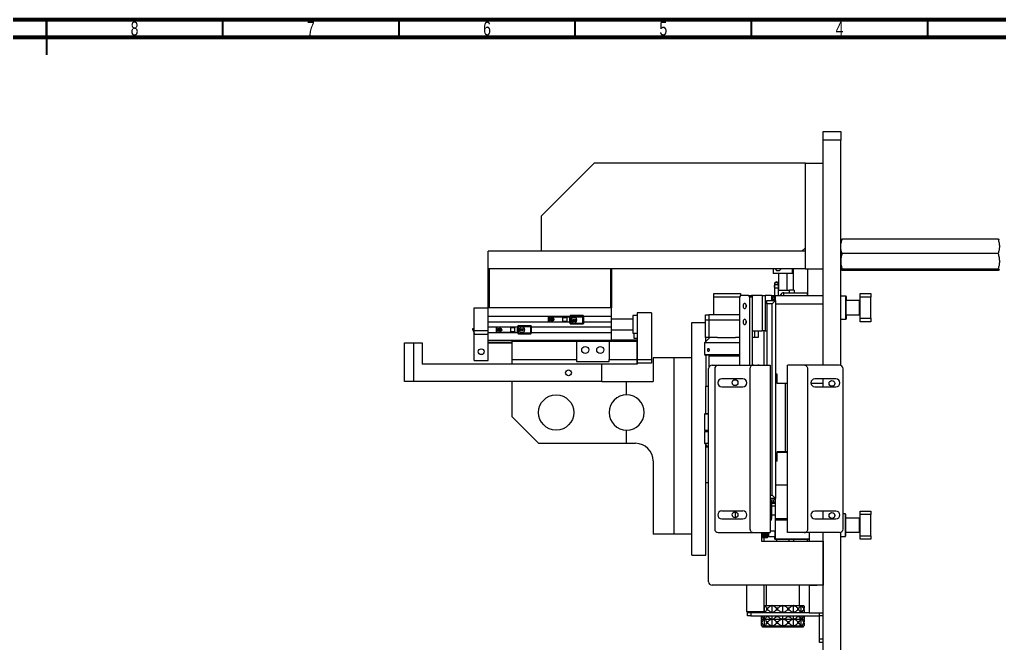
# Model space of a CAD drawing. Header units: millimetres. Extents: x 15 to 836, y 5 to 589.
# Drawn here: x 417.8 to 695.8, y 411.9 to 589 of the extents above; entities that cross this region are included whole.
import ezdxf

# ---------------------------------------------------------------- set-up
doc = ezdxf.new("R2010")
doc.units = ezdxf.units.MM
doc.styles.add('SLDTEXTSTYLE0', font='TXT', dxfattribs={"width": 0.75})

msp = doc.modelspace()

# ---------------------------------------------------------------- linework, layer by layer
at = {"color": 7, "linetype": 'Continuous', "lineweight": 70}
for p, q in [((15, 589), (836, 589)), ((20, 584), (831, 584))]:
    msp.add_line(p, q, dxfattribs=at)
at = {"color": 7, "linetype": 'Continuous', "lineweight": 35}
for p, q in [((425.5, 589), (425.5, 579)), ((425.5, 584), (425.5, 589)), ((475.5, 584), (475.5, 589)), ((525.5, 584), (525.5, 589)), ((575.5, 584), (575.5, 589)), ((625.5, 584), (625.5, 589)), ((675.5, 584), (675.5, 589))]:
    msp.add_line(p, q, dxfattribs=at)
at = {"color": 7, "linetype": 'Continuous', "lineweight": 25}
for p, q in [((645.81, 557.23), (650.81, 557.23)), ((645.81, 554.73), (645.81, 557.23)), ((650.81, 557.23), (650.81, 554.73)), ((650.81, 554.73), (645.81, 554.73)), ((645.81, 490.89), (645.81, 554.73)), ((650.81, 490.82), (650.81, 554.73)), ((580.81, 548.23), (565.81, 533.23)), ((640.81, 548.23), (580.81, 548.23)), ((640.81, 518.23), (640.81, 548.23)), ((640.81, 548.23), (645.81, 548.23)), ((565.81, 533.23), (565.81, 523.23)), ((695.43, 526.64), (651.19, 526.64)), ((550.81, 518.23), (550.81, 523.23)), ((640.81, 523.23), (550.81, 523.23)), ((639.81, 523.23), (640.81, 524.23)), ((640.81, 518.23), (640.81, 523.23)), ((695.43, 522.57), (651.19, 522.57)), ((550.81, 507.23), (550.81, 518.23)), ((640.81, 518.23), (550.81, 518.23)), ((551.06, 518.23), (551.06, 507.23)), ((585.56, 518.23), (551.06, 518.23)), ((585.56, 507.23), (585.56, 518.23)), ((585.81, 518.23), (585.81, 507.23)), ((631.62, 518.23), (631.62, 517.05)), ((631.62, 517.05), (631.72, 516.95)), ((631.62, 517.05), (637.12, 517.05)), ((637.02, 516.95), (637.12, 517.05)), ((637.12, 517.05), (637.12, 518.23)), ((637.37, 512.24), (637.37, 518.23)), ((640.81, 518.23), (645.81, 518.23)), ((641.37, 518.23), (641.37, 510.7)), ((695.43, 518.16), (651.19, 518.16)), ((695.43, 517.81), (651.19, 517.81)), ((695.71, 517.9), (695.43, 517.81)), ((637.02, 516.95), (631.72, 516.95)), ((633.12, 516.95), (633.12, 512.24)), ((635.62, 512.24), (635.62, 516.95)), ((632.01, 513.97), (632.01, 513.96)), ((632.01, 513.96), (632.01, 513.88)), ((632.01, 513.88), (632.01, 513.81)), ((632.01, 513.81), (632.01, 513.28)), ((632.01, 513.28), (632.01, 510.83)), ((633.11, 513.96), (633.11, 513.97)), ((633.11, 513.88), (633.11, 513.96)), ((633.11, 513.81), (633.11, 513.88)), ((633.11, 513.28), (633.11, 513.81)), ((633.11, 510.83), (633.11, 513.28)), ((633.11, 512.24), (636.31, 512.24)), ((636.31, 511.45), (636.31, 512.24)), ((637.56, 512.24), (636.31, 512.24)), ((637.56, 512.24), (637.56, 511.45)), ((614.82, 511.23), (622.32, 511.23)), ((614.82, 510.23), (614.82, 511.23)), ((614.82, 505.23), (614.82, 510.23)), ((622.13, 510.23), (614.82, 510.23)), ((622.4, 510.7), (622.11, 510.2)), ((622.11, 510.2), (622.11, 490.94)), ((622.32, 511.23), (622.32, 510.56)), ((624.69, 510.7), (622.4, 510.7)), ((624.69, 510.7), (625.51, 510.7)), ((624.98, 510.2), (624.69, 510.7)), ((625.8, 510.2), (624.98, 510.2)), ((624.98, 490.94), (624.98, 510.2)), ((628.48, 510.7), (625.51, 510.7)), ((625.51, 510.7), (625.8, 510.2)), ((625.8, 490.94), (625.8, 510.2)), ((628.48, 510.7), (628.48, 500.7)), ((628.48, 510.7), (629.39, 510.7)), ((629.39, 510.7), (629.39, 500.7)), ((631.19, 510.7), (629.39, 510.7)), ((629.81, 509.3), (632.31, 509.3)), ((629.81, 508.3), (629.81, 509.3)), ((631.19, 510.7), (632.01, 510.7)), ((632.31, 509.3), (631.31, 508.3)), ((631.56, 510.26), (632.01, 510.26)), ((631.56, 510.18), (631.56, 510.26)), ((631.56, 510.18), (631.56, 509.54)), ((631.56, 509.3), (631.56, 509.54)), ((632.01, 510.83), (632.01, 509.3)), ((632.31, 510.7), (645.81, 510.7)), ((632.31, 509.3), (632.31, 510.7)), ((632.31, 509.3), (632.31, 453.05)), ((633.11, 510.7), (633.11, 510.83)), ((634.68, 510.7), (634.68, 511.45)), ((634.68, 511.45), (641.31, 511.45)), ((641.31, 511.45), (641.31, 510.7)), ((652.16, 510.48), (650.81, 510.48)), ((652.24, 510.48), (652.16, 510.48)), ((652.26, 510.38), (652.26, 504.08)), ((656.07, 509.23), (652.26, 509.23)), ((652.34, 510.38), (652.34, 509.23)), ((656.32, 508.98), (656.07, 509.23)), ((656.07, 509.23), (656.07, 505.23)), ((656.32, 511.23), (659.32, 511.23)), ((656.32, 510.23), (656.32, 511.23)), ((659.32, 510.23), (656.32, 510.23)), ((656.32, 504.23), (656.32, 510.23)), ((659.32, 511.23), (659.32, 510.23)), ((659.32, 504.23), (659.32, 510.23)), ((546.81, 507.23), (550.81, 507.23)), ((546.81, 500.73), (546.81, 507.23)), ((550.81, 504.78), (550.81, 507.23)), ((551.06, 507.23), (550.81, 507.23)), ((585.56, 507.23), (551.06, 507.23)), ((585.81, 507.23), (585.56, 507.23)), ((585.81, 504.78), (585.81, 507.23)), ((631.31, 508.3), (629.81, 508.3)), ((629.81, 508.3), (629.81, 490.89)), ((631.31, 454.05), (631.31, 508.3)), ((645.81, 508.2), (632.31, 508.2)), ((550.81, 504.78), (573.99, 504.78)), ((550.81, 503.18), (550.81, 504.78)), ((550.81, 503.18), (573.96, 503.18)), ((550.81, 501.78), (550.81, 503.18)), ((567.91, 504.49), (567.91, 504.78)), ((567.91, 504.47), (567.91, 504.49)), ((567.91, 503.37), (567.91, 504.47)), ((567.91, 503.18), (567.91, 503.37)), ((568.06, 504.64), (568.06, 504.61)), ((568.06, 504.64), (573.98, 504.64)), ((573.98, 504.61), (568.06, 504.61)), ((568.06, 504.61), (568.06, 503.22)), ((568.06, 503.22), (573.96, 503.22)), ((569.17, 504.36), (568.47, 503.67)), ((568.65, 503.5), (569.34, 504.19)), ((568.65, 503.49), (569.35, 504.19)), ((568.65, 503.5), (568.65, 503.49)), ((571.91, 504.41), (573.16, 504.41)), ((573.16, 504.41), (571.91, 504.41)), ((571.91, 504.41), (571.91, 504.41)), ((571.91, 504.41), (571.91, 503.41)), ((571.91, 503.41), (573.16, 503.41)), ((573.16, 504.41), (573.16, 504.41)), ((573.16, 503.41), (573.16, 504.41)), ((573.91, 503.91), (573.91, 503.76)), ((573.92, 503.78), (573.99, 504.67)), ((573.98, 504.61), (573.92, 503.94)), ((573.92, 503.94), (573.92, 503.78)), ((573.99, 502.85), (573.92, 503.74)), ((573.98, 504.63), (574, 504.89)), ((573.98, 504.61), (573.98, 504.6)), ((574, 504.89), (574, 504.78)), ((574.14, 504.65), (574.06, 503.76)), ((574.06, 503.74), (574.14, 502.85)), ((574.14, 504.65), (577.66, 504.65)), ((574.41, 505.02), (574.15, 505.02)), ((574.15, 505.02), (574.15, 504.91)), ((574.15, 505.02), (574.41, 505.02)), ((574.15, 504.91), (577.66, 504.91)), ((574.36, 503.75), (574.36, 503.65)), ((574.81, 505.05), (574.41, 505.05)), ((574.41, 505.05), (574.41, 505.02)), ((574.81, 505.05), (574.41, 505.05)), ((574.41, 505.05), (574.41, 505.05)), ((574.71, 503.65), (574.71, 503.5)), ((574.73, 504.32), (574.73, 504.43)), ((575.59, 504.43), (574.73, 504.43)), ((575.59, 504.32), (574.73, 504.32)), ((574.81, 505.02), (574.81, 505.05)), ((574.81, 505.05), (574.81, 505.05)), ((575.31, 505.02), (574.81, 505.02)), ((574.81, 505.02), (575.31, 505.02)), ((574.81, 503.5), (574.81, 503.39)), ((575.06, 503.39), (575.06, 503.5)), ((575.16, 503.52), (575.16, 503.66)), ((575.16, 503.52), (575.16, 503.66)), ((575.16, 503.66), (575.16, 503.66)), ((575.16, 503.52), (575.16, 503.52)), ((575.16, 503.49), (575.16, 503.49)), ((575.26, 503.5), (575.26, 503.39)), ((575.71, 505.05), (575.31, 505.05)), ((575.31, 505.05), (575.31, 505.02)), ((575.71, 505.05), (575.31, 505.05)), ((575.31, 505.05), (575.31, 505.05)), ((575.51, 503.39), (575.51, 503.5)), ((575.59, 504.32), (575.59, 504.43)), ((575.61, 503.5), (575.61, 503.65)), ((575.71, 505.02), (575.71, 505.05)), ((575.71, 505.05), (575.71, 505.05)), ((577.66, 505.02), (575.71, 505.02)), ((575.71, 505.02), (577.66, 505.02)), ((575.96, 503.65), (575.96, 503.75)), ((577.66, 504.91), (577.66, 505.02)), ((577.66, 504.65), (577.66, 504.91)), ((577.66, 502.85), (577.66, 504.65)), ((577.81, 504.87), (577.81, 504.76)), ((577.81, 504.78), (585.81, 504.78)), ((577.81, 504.76), (577.81, 504.66)), ((577.81, 504.66), (577.81, 502.86)), ((577.81, 503.18), (585.81, 503.18)), ((585.81, 503.18), (585.81, 504.78)), ((591.82, 503.98), (585.81, 503.98)), ((585.81, 501.78), (585.81, 503.18)), ((593.07, 504.98), (591.82, 504.98)), ((591.82, 504.98), (591.82, 499.98)), ((597.07, 505.73), (593.07, 505.73)), ((593.07, 505.73), (593.07, 492.48)), ((597.07, 505.73), (597.07, 492.48)), ((612.4, 503.73), (612.4, 505.23)), ((612.4, 505.23), (613.4, 505.23)), ((612.4, 498.73), (612.4, 503.73)), ((613.4, 503.73), (612.4, 503.73)), ((613.4, 505.23), (613.4, 503.73)), ((622.11, 505.23), (613.4, 505.23)), ((613.4, 503.73), (613.4, 498.73)), ((622.11, 503.73), (613.4, 503.73)), ((650.81, 503.98), (652.16, 503.98)), ((652.16, 503.98), (652.24, 503.98)), ((652.26, 505.23), (656.07, 505.23)), ((652.34, 505.23), (652.34, 504.26)), ((652.34, 504.26), (652.34, 504.08)), ((656.07, 505.23), (656.32, 505.48)), ((656.32, 504.23), (659.32, 504.23)), ((656.32, 503.23), (656.32, 504.23)), ((659.32, 503.23), (656.32, 503.23)), ((659.32, 504.23), (659.32, 503.23)), ((546.81, 501.41), (546.29, 501.19)), ((546.81, 500.73), (550.81, 500.73)), ((546.81, 499.73), (546.81, 500.73)), ((550.81, 501.78), (559.17, 501.78)), ((550.81, 500.18), (550.81, 501.78)), ((553.1, 501.53), (553.1, 501.78)), ((553.1, 500.43), (553.1, 501.53)), ((553.1, 500.18), (553.1, 500.43)), ((553.25, 501.68), (553.25, 500.28)), ((559.16, 501.68), (553.25, 501.68)), ((554.36, 501.42), (553.66, 500.71)), ((553.84, 500.54), (554.54, 501.24)), ((557.1, 501.48), (557.1, 500.48)), ((558.35, 501.48), (557.1, 501.48)), ((557.1, 500.48), (558.35, 500.48)), ((558.35, 500.48), (558.35, 501.48)), ((559.1, 501), (559.18, 501.89)), ((559.18, 500.06), (559.1, 500.95)), ((559.33, 501.88), (559.25, 500.98)), ((559.25, 500.97), (559.33, 500.08)), ((559.33, 501.88), (562.85, 501.88)), ((559.34, 502.13), (562.85, 502.13)), ((560.78, 501.65), (559.92, 501.65)), ((560.35, 500.99), (560.35, 500.99)), ((560.35, 500.96), (560.35, 500.96)), ((562.85, 501.88), (562.85, 502.13)), ((562.85, 500.08), (562.85, 501.88)), ((563, 501.88), (562.85, 501.88)), ((563, 501.98), (563, 501.88)), ((563, 501.88), (563, 500.08)), ((563, 501.78), (585.81, 501.78)), ((574.14, 502.85), (577.66, 502.85)), ((574.15, 502.61), (577.66, 502.61)), ((574.73, 502.97), (575.59, 502.97)), ((577.81, 502.86), (577.81, 502.76)), ((585.81, 500.18), (585.81, 501.78)), ((585.81, 500.98), (591.82, 500.98)), ((608.57, 436.98), (608.57, 502.98)), ((608.57, 502.98), (612.4, 502.98)), ((625.8, 500.7), (628.48, 500.7)), ((626.4, 498.73), (626.4, 500.7)), ((627.4, 500.7), (627.4, 498.73)), ((629.39, 500.7), (628.48, 500.7)), ((629.1, 490.89), (629.1, 500.7)), ((629.39, 500.7), (629.81, 500.7)), ((546.81, 492.23), (546.81, 499.73)), ((546.81, 499.73), (550.81, 499.73)), ((550.81, 500.18), (559.17, 500.18)), ((550.81, 499.73), (550.81, 500.18)), ((550.81, 492.23), (550.81, 499.73)), ((550.81, 497.98), (585.81, 497.98)), ((553.25, 500.28), (559.16, 500.28)), ((557.57, 492.48), (557.57, 497.73)), ((557.57, 497.73), (575.82, 497.73)), ((559.33, 500.08), (562.85, 500.08)), ((559.34, 499.83), (562.85, 499.83)), ((559.92, 500.3), (560.78, 500.3)), ((562.85, 499.83), (562.85, 500.08)), ((563, 500.08), (562.85, 500.08)), ((563, 500.18), (585.81, 500.18)), ((563, 500.08), (563, 499.98)), ((575.82, 497.73), (575.82, 492.48)), ((575.82, 497.73), (585.07, 497.73)), ((585.07, 497.73), (585.07, 492.48)), ((585.07, 497.73), (593.07, 497.73)), ((585.81, 497.98), (585.81, 500.18)), ((593.07, 497.98), (585.81, 497.98)), ((585.81, 497.98), (585.81, 497.73)), ((591.82, 499.98), (593.07, 499.98)), ((592.07, 499.98), (592.07, 498.6)), ((592.07, 498.6), (593.07, 498.6)), ((593.07, 492.48), (593.07, 497.73)), ((613.65, 498.73), (612.15, 497.23)), ((613.4, 498.73), (612.4, 498.73)), ((612.57, 497.64), (612.57, 498.73)), ((615.84, 498.73), (613.4, 498.73)), ((615.84, 498.73), (620.96, 498.73)), ((622.11, 498.73), (620.96, 498.73)), ((626.4, 498.73), (625.8, 498.73)), ((627.4, 498.73), (626.4, 498.73)), ((527.07, 486.23), (527.07, 497.23)), ((527.07, 497.23), (529.57, 497.23)), ((529.57, 497.23), (529.57, 486.23)), ((529.57, 497.23), (532.07, 497.23)), ((532.07, 497.23), (532.07, 491.23)), ((550.81, 497.48), (557.57, 497.48)), ((550.81, 497.23), (557.57, 497.23)), ((612.15, 497.23), (612.15, 493.98)), ((622.11, 497.23), (612.15, 497.23)), ((546.81, 492.23), (550.81, 492.23)), ((557.57, 491.23), (557.57, 492.48)), ((557.57, 492.48), (575.82, 492.48)), ((575.82, 492.48), (575.82, 491.98)), ((585.07, 492.48), (593.07, 492.48)), ((585.07, 491.98), (585.07, 492.48)), ((593.07, 492.48), (593.07, 491.23)), ((593.07, 491.48), (593.07, 492.48)), ((593.07, 492.48), (597.07, 492.48)), ((597.07, 492.48), (597.07, 491.48)), ((597.57, 492.98), (597.57, 486.23)), ((603.57, 492.98), (597.57, 492.98)), ((603.57, 442.98), (603.57, 492.98)), ((608.57, 492.98), (603.57, 492.98)), ((612.15, 493.98), (612.4, 493.73)), ((612.15, 493.98), (622.11, 493.98)), ((622.11, 493.73), (612.4, 493.73)), ((612.57, 493.73), (612.57, 484.98)), ((613.65, 493.73), (613.4, 493.48)), ((613.4, 493.48), (613.4, 490.35)), ((614.33, 493.48), (613.4, 493.48)), ((622.11, 493.48), (614.33, 493.48)), ((583.07, 491.23), (532.07, 491.23)), ((575.82, 491.98), (585.07, 491.98)), ((583.07, 486.23), (583.07, 491.23)), ((593.07, 491.23), (583.07, 491.23)), ((597.07, 491.48), (593.07, 491.48)), ((613.31, 429.44), (613.31, 489.94)), ((614.31, 490.94), (627.31, 490.94)), ((615.04, 489.89), (615.04, 444.39)), ((616.04, 490.89), (626.04, 490.89)), ((625.04, 489.89), (625.04, 444.39)), ((626.04, 490.89), (630.79, 490.89)), ((630.79, 490.89), (630.79, 443.39)), ((635.7, 443.39), (635.7, 490.89)), ((640.45, 490.89), (635.7, 490.89)), ((650.45, 490.89), (640.45, 490.89)), ((641.45, 444.39), (641.45, 489.89)), ((651.45, 444.39), (651.45, 489.89)), ((623.04, 487.01), (617.04, 487.01)), ((632.81, 488.37), (632.31, 488.37)), ((632.81, 487.7), (632.31, 487.7)), ((632.81, 485.7), (632.81, 488.37)), ((649.45, 487.01), (643.45, 487.01)), ((645.81, 484.76), (645.81, 487.01)), ((529.57, 486.23), (527.07, 486.23)), ((583.07, 486.23), (529.57, 486.23)), ((557.57, 476.23), (557.57, 486.23)), ((583.07, 486.23), (590.07, 486.23)), ((590.07, 482.48), (590.07, 486.23)), ((590.07, 486.23), (597.57, 486.23)), ((612.57, 484.98), (613.31, 484.98)), ((612.57, 477.23), (612.57, 484.98)), ((617.04, 484.76), (623.04, 484.76)), ((635.7, 485.7), (632.81, 485.7)), ((635.13, 466.41), (635.13, 485.7)), ((645.81, 485.7), (642.34, 485.7)), ((643.45, 484.76), (649.45, 484.76)), ((557.57, 476.23), (565.07, 468.73)), ((612.4, 477.23), (612.15, 476.98)), ((612.15, 476.98), (612.15, 472.48)), ((613.31, 476.98), (612.15, 476.98)), ((612.4, 477.23), (613.31, 477.23)), ((590.07, 468.73), (590.07, 472.48)), ((612.15, 472.48), (612.4, 472.23)), ((612.15, 472.48), (613.31, 472.48)), ((612.4, 472.23), (612.15, 471.98)), ((612.15, 471.98), (612.15, 468.73)), ((613.31, 471.98), (612.15, 471.98)), ((613.31, 472.23), (612.4, 472.23)), ((565.07, 468.73), (590.07, 468.73)), ((590.07, 468.73), (592.57, 468.73)), ((612.15, 468.73), (613.31, 467.56)), ((612.15, 468.73), (613.31, 468.73)), ((612.57, 467.74), (612.57, 468.31)), ((612.57, 467.74), (613.14, 467.74)), ((612.57, 457.49), (612.57, 467.74)), ((632.81, 464.35), (632.31, 464.35)), ((632.64, 464.35), (632.64, 465.47)), ((632.64, 465.47), (632.81, 465.47)), ((632.81, 466.41), (632.81, 466.16)), ((632.81, 466.41), (635.7, 466.41)), ((632.81, 463.68), (632.81, 466.16)), ((635.7, 466.16), (632.81, 466.16)), ((597.57, 463.73), (597.57, 442.98)), ((632.81, 463.68), (632.31, 463.68)), ((613.31, 457.49), (612.57, 457.49)), ((612.57, 436.98), (612.57, 457.49)), ((632.31, 456.91), (635.7, 456.91)), ((630.79, 454.05), (631.31, 454.05)), ((632.31, 453.05), (631.31, 454.05)), ((632.31, 453.05), (630.79, 453.05)), ((631.05, 452.41), (630.79, 452.41)), ((630.81, 453.05), (630.81, 452.41)), ((631.05, 452.41), (631.05, 446.91)), ((631.24, 452.1), (631.05, 452.1)), ((631.2, 451.91), (631.05, 451.91)), ((632.31, 451.91), (631.2, 451.91)), ((631.2, 451.91), (631.2, 447.41)), ((632.31, 450.91), (631.2, 450.91)), ((631.24, 453.05), (631.24, 451.91)), ((631.69, 452.43), (631.69, 451.91)), ((632.31, 447.41), (632.31, 453.05)), ((623.04, 449.51), (617.04, 449.51)), ((620.9, 447.62), (620.9, 449.26)), ((631.3, 449.07), (631.2, 449.07)), ((631.2, 448.41), (632.31, 448.41)), ((649.45, 449.51), (643.45, 449.51)), ((645.81, 447.26), (645.81, 449.51)), ((652.06, 448.74), (651.45, 448.74)), ((652.16, 448.64), (652.16, 442.34)), ((656.32, 449.49), (659.32, 449.49)), ((656.32, 448.49), (656.32, 449.49)), ((659.32, 448.49), (656.32, 448.49)), ((656.32, 442.49), (656.32, 448.49)), ((659.32, 449.49), (659.32, 448.49)), ((659.32, 442.49), (659.32, 448.49)), ((617.04, 447.26), (623.04, 447.26)), ((630.79, 446.91), (631.05, 446.91)), ((631.05, 447.41), (631.2, 447.41)), ((632.31, 447.41), (635.7, 447.41)), ((632.31, 446.91), (632.31, 447.41)), ((635.7, 446.91), (632.31, 446.91)), ((632.31, 441.66), (632.31, 446.91)), ((643.45, 447.26), (649.45, 447.26)), ((656.07, 447.49), (652.16, 447.49)), ((656.32, 447.24), (656.07, 447.49)), ((656.07, 447.49), (656.07, 443.49)), ((603.57, 442.98), (597.57, 442.98)), ((608.57, 442.98), (603.57, 442.98)), ((616.04, 443.39), (626.04, 443.39)), ((626.04, 443.39), (630.79, 443.39)), ((628.31, 443.39), (628.31, 440.94)), ((629.81, 443.21), (628.31, 443.21)), ((629.81, 442.85), (628.31, 442.85)), ((629.81, 442.54), (628.31, 442.54)), ((629.81, 442.29), (628.31, 442.29)), ((629.81, 442.1), (628.31, 442.1)), ((629.81, 441.98), (628.31, 441.98)), ((629.94, 443.39), (629.81, 443.21)), ((630.11, 443.27), (629.81, 442.85)), ((629.81, 443.21), (630.11, 443.27)), ((630.11, 442.95), (629.81, 442.54)), ((629.81, 442.85), (630.11, 442.95)), ((630.11, 442.68), (629.81, 442.29)), ((629.81, 442.54), (630.11, 442.68)), ((630.11, 442.47), (629.81, 442.1)), ((629.81, 442.29), (630.11, 442.47)), ((630.11, 442.33), (629.81, 441.98)), ((629.81, 442.1), (630.11, 442.33)), ((630.11, 442.24), (629.81, 441.92)), ((629.81, 441.98), (630.11, 442.24)), ((629.81, 441.92), (630.11, 442.21)), ((630.11, 442.21), (630.31, 442.41)), ((630.14, 442.24), (632.14, 442.24)), ((630.31, 443.39), (630.31, 442.41)), ((630.79, 443.91), (632.31, 443.91)), ((632.14, 443.91), (632.14, 442.24)), ((632.14, 442.39), (632.31, 442.39)), ((632.14, 442.36), (632.31, 442.36)), ((632.14, 441.49), (632.14, 442.24)), ((640.45, 443.39), (635.7, 443.39)), ((650.45, 443.39), (640.45, 443.39)), ((641.81, 443.39), (641.81, 440.94)), ((645.81, 293.73), (645.81, 443.39)), ((650.81, 293.73), (650.81, 443.46)), ((650.81, 442.24), (652.06, 442.24)), ((652.16, 443.49), (656.07, 443.49)), ((656.07, 443.49), (656.32, 443.74)), ((656.32, 442.49), (659.32, 442.49)), ((656.32, 441.49), (656.32, 442.49)), ((659.32, 442.49), (659.32, 441.49)), ((629.81, 441.92), (628.31, 441.92)), ((628.31, 440.94), (645.81, 440.94)), ((629.1, 440.94), (629.1, 441.92)), ((632.14, 441.49), (632.31, 441.49)), ((632.31, 441.66), (641.81, 441.66)), ((632.31, 441.41), (632.31, 441.66)), ((641.81, 441.41), (632.31, 441.41)), ((632.64, 440.94), (632.64, 441.41)), ((636.14, 440.94), (636.14, 441.41)), ((637.39, 441.41), (637.39, 440.94)), ((641.37, 440.94), (641.37, 441.41)), ((645.81, 440.94), (645.81, 428.44)), ((659.32, 441.49), (656.32, 441.49)), ((608.57, 436.98), (612.57, 436.98)), ((645.81, 428.44), (614.31, 428.44)), ((624.1, 428.44), (624.1, 420.98)), ((629.1, 420.98), (629.1, 428.44)), ((629.62, 428.44), (629.62, 422.66)), ((639.12, 422.66), (639.12, 428.44)), ((641.81, 428.38), (641.81, 420.53)), ((644.06, 428.38), (641.81, 428.38)), ((644.06, 428.44), (644.06, 428.38)), ((629.18, 422.66), (629.1, 422.61)), ((629.1, 422.66), (629.18, 422.66)), ((629.18, 422.66), (631.37, 422.66)), ((629.18, 420.75), (629.18, 422.66)), ((631.37, 422.66), (634.37, 422.66)), ((631.37, 420.75), (631.37, 422.66)), ((634.37, 420.75), (634.37, 422.66)), ((634.37, 422.66), (637.37, 422.66)), ((637.37, 420.75), (637.37, 422.66)), ((637.37, 422.66), (639.57, 422.66)), ((639.57, 420.75), (639.57, 422.66)), ((639.57, 422.66), (640.37, 422.66)), ((624.1, 420.98), (627.15, 420.98)), ((624.31, 419.73), (624.31, 420.73)), ((624.31, 420.73), (625.31, 420.73)), ((625.31, 419.73), (624.31, 419.73)), ((625.1, 420.98), (625.35, 420.73)), ((625.31, 420.73), (625.31, 419.73)), ((625.31, 420.73), (641.81, 420.73)), ((625.31, 419.73), (644.81, 419.73)), ((627.15, 420.98), (629.1, 420.98)), ((627.85, 420.73), (628.1, 420.98)), ((628.29, 419.6), (628.29, 419.73)), ((628.37, 420.75), (628.34, 420.98)), ((628.37, 420.75), (629.18, 420.75)), ((628.39, 419.6), (628.39, 419.73)), ((628.84, 420.98), (629.18, 420.75)), ((629.18, 420.75), (631.37, 420.75)), ((629.18, 420.73), (629.18, 420.75)), ((629.18, 418.83), (629.18, 419.73)), ((630.1, 421.9), (629.82, 421.9)), ((629.82, 421.51), (629.82, 421.9)), ((629.82, 421.51), (630.1, 421.51)), ((629.82, 419.6), (629.82, 419.73)), ((630.1, 421.51), (630.1, 421.9)), ((630.1, 419.6), (630.1, 419.73)), ((631.37, 420.75), (634.37, 420.75)), ((631.37, 420.73), (631.37, 420.75)), ((631.37, 418.83), (631.37, 419.73)), ((632.57, 421.51), (632.57, 421.9)), ((632.95, 421.9), (632.57, 421.9)), ((632.57, 421.51), (632.95, 421.51)), ((632.57, 419.6), (632.57, 419.73)), ((632.95, 421.51), (632.95, 421.9)), ((632.95, 419.6), (632.95, 419.73)), ((634.37, 420.73), (634.37, 420.75)), ((634.37, 420.75), (637.37, 420.75)), ((634.37, 418.83), (634.37, 419.73)), ((635.8, 421.51), (635.8, 421.9)), ((636.18, 421.9), (635.8, 421.9)), ((635.8, 421.51), (636.18, 421.51)), ((635.8, 419.6), (635.8, 419.73)), ((636.18, 421.51), (636.18, 421.9)), ((636.18, 419.6), (636.18, 419.73)), ((637.37, 420.73), (637.37, 420.75)), ((637.37, 420.75), (639.57, 420.75)), ((637.37, 418.83), (637.37, 419.73)), ((638.65, 421.51), (638.65, 421.9)), ((638.93, 421.9), (638.65, 421.9)), ((638.65, 421.51), (638.93, 421.51)), ((638.65, 419.6), (638.65, 419.73)), ((638.93, 421.51), (638.93, 421.9)), ((638.93, 419.6), (638.93, 419.73)), ((639.57, 420.73), (639.57, 420.75)), ((639.57, 420.75), (640.37, 420.75)), ((639.57, 418.83), (639.57, 419.73)), ((640.36, 421.51), (640.36, 421.9)), ((640.46, 421.9), (640.36, 421.9)), ((640.36, 421.51), (640.46, 421.51)), ((640.36, 419.6), (640.36, 419.73)), ((640.46, 421.51), (640.46, 421.9)), ((640.46, 419.6), (640.46, 419.73)), ((645.81, 420.53), (641.81, 420.53)), ((644.81, 419.73), (644.81, 420.53)), ((645.81, 419.73), (644.81, 419.73)), ((644.81, 413.23), (644.81, 419.73)), ((628.29, 419.6), (628.39, 419.6)), ((628.39, 418.06), (628.29, 418.06)), ((628.29, 417.68), (628.29, 418.06)), ((628.29, 417.68), (628.39, 417.68)), ((628.37, 418.83), (629.18, 418.83)), ((628.39, 417.68), (628.39, 418.06)), ((629.18, 418.83), (631.37, 418.83)), ((629.18, 416.91), (629.18, 418.83)), ((629.82, 419.6), (630.1, 419.6)), ((630.1, 418.06), (629.82, 418.06)), ((629.82, 417.68), (629.82, 418.06)), ((629.82, 417.68), (630.1, 417.68)), ((630.1, 417.68), (630.1, 418.06)), ((631.37, 418.83), (634.37, 418.83)), ((631.37, 416.91), (631.37, 418.83)), ((632.57, 419.6), (632.95, 419.6)), ((632.57, 417.68), (632.57, 418.06)), ((632.95, 418.06), (632.57, 418.06)), ((632.57, 417.68), (632.95, 417.68)), ((632.95, 417.68), (632.95, 418.06)), ((634.37, 418.83), (637.37, 418.83)), ((634.37, 416.91), (634.37, 418.83)), ((635.8, 419.6), (636.18, 419.6)), ((636.18, 418.06), (635.8, 418.06)), ((635.8, 417.68), (635.8, 418.06)), ((635.8, 417.68), (636.18, 417.68)), ((636.18, 417.68), (636.18, 418.06)), ((637.37, 416.91), (637.37, 418.83)), ((637.37, 418.83), (639.57, 418.83)), ((638.65, 419.6), (638.93, 419.6)), ((638.65, 417.68), (638.65, 418.06)), ((638.93, 418.06), (638.65, 418.06)), ((638.65, 417.68), (638.93, 417.68)), ((638.93, 417.68), (638.93, 418.06)), ((639.57, 416.91), (639.57, 418.83)), ((639.57, 418.83), (640.37, 418.83)), ((640.36, 419.6), (640.46, 419.6)), ((640.46, 418.06), (640.36, 418.06)), ((640.36, 417.68), (640.36, 418.06)), ((640.36, 417.68), (640.46, 417.68)), ((640.46, 417.68), (640.46, 418.06)), ((628.37, 416.91), (629.18, 416.91)), ((628.62, 416.66), (640.12, 416.66)), ((629.18, 416.91), (631.37, 416.91)), ((631.37, 416.91), (634.37, 416.91)), ((634.37, 416.91), (637.37, 416.91)), ((637.37, 416.91), (639.57, 416.91)), ((639.57, 416.91), (640.37, 416.91)), ((644.81, 413.23), (645.81, 413.23)), ((644.81, 412.23), (644.81, 413.23)), ((645.81, 412.23), (644.81, 412.23))]:
    msp.add_line(p, q, dxfattribs=at)
at = {"color": 8, "linetype": 'Continuous', "lineweight": 25}
for p, q in [((631.19, 510.7), (631.19, 509.3)), ((632.01, 510.18), (631.56, 510.18)), ((631.56, 509.54), (632.01, 509.54)), ((633.11, 510.83), (633.08, 510.7)), ((652.16, 510.48), (652.16, 503.98)), ((652.24, 510.48), (652.24, 510.44)), ((568.06, 504.78), (568.06, 504.64)), ((568.06, 503.22), (568.06, 503.18)), ((573.98, 504.6), (573.98, 504.6)), ((577.66, 505.02), (577.66, 505.02)), ((652.24, 504.01), (652.24, 503.98)), ((553.25, 501.78), (553.25, 501.68)), ((577.66, 502.61), (577.66, 502.85)), ((553.25, 500.28), (553.25, 500.18)), ((635.63, 485.7), (635.63, 466.41)), ((632.31, 451.63), (631.2, 451.63)), ((652.06, 448.74), (652.06, 442.24))]:
    msp.add_line(p, q, dxfattribs=at)
at = {"color": 7, "linetype": 'Continuous', "lineweight": 25, "flags": 128}
for points in [[(633.2, 518.23), (633.2, 518.22), (633.23, 518.14)], [(623.54, 506.95), (623.71, 507), (623.85, 507.17), (623.94, 507.41), (623.97, 507.7), (623.94, 507.98), (623.85, 508.23), (623.71, 508.39), (623.54, 508.45), (623.38, 508.39), (623.24, 508.23), (623.14, 507.98), (623.11, 507.7), (623.14, 507.41), (623.24, 507.17), (623.38, 507), (623.54, 506.95)], [(623.95, 507.93), (623.93, 507.7), (623.95, 507.47)], [(568.47, 503.67), (568.41, 503.83), (568.4, 503.93)], [(623.54, 502.45), (623.71, 502.5), (623.85, 502.67), (623.94, 502.91), (623.97, 503.2), (623.94, 503.48), (623.85, 503.73), (623.71, 503.89), (623.54, 503.95), (623.38, 503.89), (623.24, 503.73), (623.14, 503.48), (623.11, 503.2), (623.14, 502.91), (623.24, 502.67), (623.38, 502.5), (623.54, 502.45)], [(623.95, 503.43), (623.93, 503.2), (623.95, 502.97)], [(546.29, 501.19), (546.32, 501.11), (546.42, 500.87), (546.58, 500.48), (546.78, 499.98), (546.81, 499.91)], [(559.25, 500.98), (559.22, 500.99), (559.19, 500.99), (559.17, 500.99), (559.15, 500.99), (559.13, 501), (559.11, 501), (559.1, 501), (559.1, 501)], [(559.25, 500.97), (559.22, 500.96), (559.19, 500.96), (559.17, 500.96), (559.15, 500.96), (559.13, 500.96), (559.11, 500.95), (559.1, 500.95), (559.1, 500.95)], [(559.18, 501.89), (559.18, 501.91), (559.18, 501.93), (559.19, 501.94), (559.19, 501.96), (559.19, 501.97), (559.19, 501.98), (559.19, 501.99), (559.19, 501.99)], [(559.33, 501.88), (559.3, 501.88), (559.27, 501.88), (559.25, 501.88), (559.22, 501.89), (559.21, 501.89), (559.19, 501.89), (559.18, 501.89), (559.18, 501.89)], [(559.34, 502.13), (559.34, 502.12), (559.34, 502.11), (559.34, 502.08), (559.34, 502.05), (559.33, 502.01), (559.33, 501.97), (559.33, 501.92), (559.33, 501.88)], [(559.33, 500.08), (559.3, 500.07), (559.27, 500.07), (559.25, 500.07), (559.22, 500.07), (559.21, 500.07), (559.19, 500.06), (559.18, 500.06), (559.18, 500.06)], [(559.19, 499.96), (559.19, 499.96), (559.19, 499.97), (559.19, 499.98), (559.19, 499.99), (559.19, 500.01), (559.18, 500.02), (559.18, 500.04), (559.18, 500.06)], [(559.33, 500.08), (559.33, 500.03), (559.33, 499.98), (559.33, 499.94), (559.34, 499.9), (559.34, 499.87), (559.34, 499.85), (559.34, 499.83), (559.34, 499.83)], [(627.62, 490.89), (627.51, 490.92), (627.31, 490.94)], [(632.31, 452.81), (632.24, 452.81), (632.03, 452.78), (631.85, 452.7), (631.73, 452.58), (631.69, 452.43)]]:
    msp.add_lwpolyline(points, dxfattribs=at)
at = {"color": 7, "linetype": 'Continuous', "lineweight": 25}
for centre, radius in [((632.56, 513.28), 0.55), ((568.91, 503.91), 0.512), ((574.94, 503.39), 0.125), ((575.39, 503.39), 0.125), ((554.1, 500.98), 0.512), ((560.13, 500.98), 0.125), ((560.58, 500.98), 0.125), ((548.81, 494.73), 0.825), ((578.32, 495.23), 1), ((582.57, 495.23), 1), ((573.57, 488.73), 0.825), ((620.81, 485.94), 0.825), ((648.31, 485.73), 0.825), ((570.07, 477.48), 5), ((620.81, 448.44), 0.825), ((648.31, 448.23), 0.825)]:
    msp.add_circle(centre, radius, dxfattribs=at)
for centre, radius, start, end in [((632.56, 513.97), 0.55, 0, 180), ((632.56, 513.88), 0.55, 89.9616, 182.5667), ((632.56, 513.81), 0.55, 0.0362, 179.9638), ((632.56, 513.88), 0.55, 357.4278, 90.0395), ((634.68, 510.33), 1.12, 90, 160.7713), ((652.16, 510.38), 0.1, 0, 90), ((652.24, 510.38), 0.1, 0, 90), ((568.91, 503.94), 0.512, 210.9126, 239.1454), ((568.91, 503.93), 0.513, 239.1187, 359.9424), ((574.16, 503.91), 0.249, 174.9063, 179.973), ((574.16, 503.76), 0.245, 174.8458, 185.1542), ((574.1, 504.58), 0.816, 256.9732, 267.5715), ((573.96, 504.53), 0.791, 266.9225, 277.7724), ((574.18, 505.46), 0.814, 256.9567, 267.5824), ((574.15, 504.76), 0.15, 89.9673, 174.9085), ((574.17, 503.75), 0.106, 175.2205, 184.7795), ((575.16, 503.75), 0.799, 122.4182, 179.9921), ((575.16, 503.65), 0.799, 122.4137, 237.5863), ((574.94, 503.65), 0.225, 3.2358, 179.9457), ((574.94, 503.5), 0.225, 3.1547, 246.896), ((574.94, 503.5), 0.125, 0.0585, 179.9415), ((574.94, 503.5), 0.225, 293.0318, 356.7894), ((575.39, 503.65), 0.225, 0.0521, 176.7664), ((575.39, 503.5), 0.225, 295.0264, 176.8339), ((575.39, 503.5), 0.225, 183.1997, 245.0579), ((575.39, 503.5), 0.125, 0.0452, 179.9548), ((575.17, 503.75), 0.799, 0.015, 57.5786), ((575.17, 503.65), 0.799, 302.4124, 57.5876), ((577.66, 504.87), 0.15, 0.0494, 90.0246), ((577.66, 504.76), 0.15, 0.0523, 90.0218), ((577.7, 505.45), 0.801, 267.3208, 278.0816), ((652.16, 504.08), 0.1, 270, 0), ((652.24, 504.08), 0.1, 270, 0), ((553.25, 501.53), 0.15, 90, 180), ((553.25, 500.43), 0.15, 180, 270), ((559.35, 500.98), 0.25, 174.9459, 185.0541), ((559.34, 501.98), 0.15, 90, 174.9459), ((559.35, 500.98), 0.1, 174.9459, 185.0541), ((560.35, 500.98), 0.8, 122.4617, 237.5383), ((560.13, 500.98), 0.225, 3.1847, 356.8153), ((560.58, 500.98), 0.225, 183.1847, 176.8153), ((560.35, 500.98), 0.8, 302.4617, 57.5383), ((562.85, 501.98), 0.15, 0, 90), ((574.04, 503.64), 0.794, 266.9416, 277.7533), ((574.15, 502.77), 0.15, 221.2901, 270.0029), ((577.7, 503.65), 0.803, 267.333, 278.0693), ((577.66, 502.76), 0.15, 270, 0), ((559.34, 499.98), 0.15, 185.0541, 270), ((562.85, 499.98), 0.15, 270, 0), ((614.31, 489.94), 1, 90, 180), ((616.04, 489.89), 1, 90, 180), ((650.45, 489.89), 1, 0, 90), ((617.04, 485.89), 1.12, 90, 270), ((623.04, 485.89), 1.12, 270, 90), ((643.45, 485.89), 1.12, 90, 270), ((649.45, 485.89), 1.13, 270, 90), ((590.07, 477.48), 5, 90, 270), ((590.07, 477.48), 5, 270, 90), ((592.57, 463.73), 5, 0, 90), ((617.04, 448.39), 1.13, 90, 270), ((623.04, 448.39), 1.13, 270, 90), ((643.45, 448.39), 1.12, 90, 270), ((649.45, 448.39), 1.12, 270, 90), ((652.06, 448.64), 0.1, 0, 90), ((616.04, 444.39), 1, 180, 270), ((650.45, 444.39), 1, 270, 0), ((652.06, 442.34), 0.1, 270, 0), ((614.31, 429.44), 1, 180, 270), ((628.62, 416.91), 0.25, 180, 270), ((640.12, 416.91), 0.25, 270, 360)]:
    msp.add_arc(centre, radius, start, end, dxfattribs=at)
at = {"color": 8, "linetype": 'Continuous', "lineweight": 25}
for centre, radius, start, end in [((632.56, 513.96), 0.55, 0.0353, 179.9647), ((632.43, 510.87), 0.416, 185.433, 254.044)]:
    msp.add_arc(centre, radius, start, end, dxfattribs=at)
at = {"color": 7, "linetype": 'Continuous', "lineweight": 25}
for centre, major_axis, ratio, start_param, end_param in [((568.06, 504.47), (0.15, 0), 0.951703, 1.570796, 3.141593), ((568.06, 503.37), (0, 0.157), 0.95596, 1.570796, 3.141593), ((573.99, 504.75), (0.013, 0.15), 0.004141, 3.094758, 3.7591), ((573.99, 504.68), (0.0088, 0.1), 0.004141, 4.665554, 6.236351), ((574.15, 504.88), (0.15, 0), 0.938634, 2.235138, 3.053382), ((574.15, 504.87), (-0.109, 0.109), 0.953879, 5.474187, 6.138529), ((574.14, 504.66), (0.009, 0.25), 0.001667, 4.665247, 6.236044), ((574.14, 502.86), (-0.009, 0.25), 0.001667, 1.617938, 3.188734)]:
    msp.add_ellipse(centre, major_axis=major_axis, ratio=ratio, start_param=start_param, end_param=end_param, dxfattribs=at)
for points, knots in [([(650.81, 524.61), (650.83, 524.95), (650.87, 525.64), (651.09, 526.31), (651.19, 526.64)], [0, 0, 0, 0, 0.500251, 1, 1, 1, 1]), ([(651.19, 526.64), (651.08, 526.61), (650.89, 526.56), (650.85, 526.51), (650.84, 526.49)], [0, 0, 0, 0, 0.569557, 1, 1, 1, 1]), ([(695.43, 526.64), (695.54, 526.31), (695.75, 525.64), (695.79, 524.95), (695.81, 524.61)], [0, 0, 0, 0, 0.500367, 1, 1, 1, 1]), ([(695.79, 526.49), (695.77, 526.51), (695.73, 526.56), (695.54, 526.61), (695.43, 526.64)], [0, 0, 0, 0, 0.431148, 1, 1, 1, 1]), ([(651.19, 522.57), (651.08, 522.91), (650.87, 523.57), (650.83, 524.26), (650.81, 524.61)], [0, 0, 0, 0, 0.500367, 1, 1, 1, 1]), ([(651.19, 522.57), (651.08, 522.21), (650.87, 521.49), (650.83, 520.74), (650.81, 520.37)], [0, 0, 0, 0, 0.501642, 1, 1, 1, 1]), ([(695.81, 524.61), (695.79, 524.26), (695.75, 523.57), (695.54, 522.91), (695.43, 522.57)], [0, 0, 0, 0, 0.500253, 1, 1, 1, 1]), ([(695.43, 522.57), (695.54, 522.21), (695.75, 521.49), (695.79, 520.74), (695.81, 520.37)], [0, 0, 0, 0, 0.501642, 1, 1, 1, 1]), ([(650.81, 520.37), (650.83, 519.99), (650.87, 519.24), (651.09, 518.52), (651.19, 518.16)], [0, 0, 0, 0, 0.502076, 1, 1, 1, 1]), ([(695.81, 520.37), (695.79, 519.99), (695.75, 519.24), (695.54, 518.52), (695.43, 518.16)], [0, 0, 0, 0, 0.502076, 1, 1, 1, 1]), ([(633.73, 518.23), (633.71, 518.18), (633.67, 518.04), (633.52, 517.86), (633.3, 517.71), (633.05, 517.65), (632.81, 517.67), (632.61, 517.79), (632.46, 517.97), (632.41, 518.14), (632.38, 518.23)], [0, 0, 0, 0, 0.071927, 0.203623, 0.340252, 0.475779, 0.606101, 0.735066, 0.868187, 1, 1, 1, 1]), ([(650.81, 517.99), (650.83, 518.02), (650.87, 518.08), (651.09, 518.13), (651.19, 518.16)], [0, 0, 0, 0, 0.500251, 1, 1, 1, 1]), ([(651.19, 517.81), (651.08, 517.84), (650.89, 517.89), (650.85, 517.94), (650.84, 517.97)], [0, 0, 0, 0, 0.569557, 1, 1, 1, 1]), ([(695.43, 518.16), (695.54, 518.13), (695.75, 518.08), (695.79, 518.02), (695.81, 517.99)], [0, 0, 0, 0, 0.500369, 1, 1, 1, 1]), ([(568.06, 504.64), (568.05, 504.64), (568.02, 504.64), (567.97, 504.61), (567.94, 504.58), (567.92, 504.54), (567.91, 504.51), (567.91, 504.5), (567.91, 504.49)], [0, 0, 0, 0, 0.192936, 0.385546, 0.584116, 0.797467, 0.991934, 1, 1, 1, 1]), ([(573.99, 502.85), (574, 502.83), (574, 502.81), (574, 502.78), (574, 502.77), (574, 502.76)], [0, 0, 0, 0, 0.372157, 0.737545, 1, 1, 1, 1]), ([(574, 502.76), (574, 502.76), (574, 502.75), (574, 502.75), (574, 502.75), (574, 502.74), (574.01, 502.73), (574.02, 502.7), (574.03, 502.68), (574.04, 502.67), (574.04, 502.67)], [0, 0, 0, 0, 0.086512, 0.249426, 0.295871, 0.331869, 0.385718, 0.650327, 0.984352, 1, 1, 1, 1]), ([(612.96, 495.23), (612.96, 495.26), (612.97, 495.32), (613, 495.41), (613.05, 495.5), (613.15, 495.58), (613.27, 495.6), (613.38, 495.56), (613.47, 495.48), (613.52, 495.39), (613.55, 495.29), (613.56, 495.19), (613.54, 495.1), (613.5, 495.01), (613.43, 494.92), (613.31, 494.86), (613.18, 494.86), (613.07, 494.93), (613.01, 495.02), (612.97, 495.11), (612.96, 495.18), (612.96, 495.22), (612.96, 495.23)], [0, 0, 0, 0, 0.032571, 0.064921, 0.114808, 0.189508, 0.267035, 0.343644, 0.398864, 0.441642, 0.477197, 0.512881, 0.545728, 0.580102, 0.6304, 0.698419, 0.785807, 0.874013, 0.922789, 0.960209, 0.989509, 1, 1, 1, 1]), ([(626.04, 490.89), (625.93, 490.88), (625.71, 490.86), (625.41, 490.69), (625.18, 490.44), (625.06, 490.15), (625.05, 489.97), (625.04, 489.89)], [0, 0, 0, 0, 0.213774, 0.427642, 0.639852, 0.852765, 1, 1, 1, 1]), ([(641.45, 489.89), (641.43, 490), (641.41, 490.23), (641.24, 490.53), (640.99, 490.75), (640.71, 490.87), (640.52, 490.88), (640.45, 490.89)], [0, 0, 0, 0, 0.21398, 0.42797, 0.641673, 0.854262, 1, 1, 1, 1]), ([(625.04, 444.39), (625.05, 444.28), (625.08, 444.05), (625.25, 443.75), (625.5, 443.53), (625.78, 443.41), (625.97, 443.39), (626.04, 443.39)], [0, 0, 0, 0, 0.213982, 0.427969, 0.641672, 0.854244, 1, 1, 1, 1]), ([(640.45, 443.39), (640.56, 443.4), (640.78, 443.42), (641.08, 443.59), (641.3, 443.84), (641.43, 444.12), (641.44, 444.31), (641.45, 444.39)], [0, 0, 0, 0, 0.213777, 0.427649, 0.639848, 0.852765, 1, 1, 1, 1]), ([(629.82, 421.9), (629.72, 422.07), (629.53, 422.42), (629.3, 422.58), (629.18, 422.66)], [0, 0, 0, 0, 0.501324, 1, 1, 1, 1]), ([(631.37, 422.66), (631.14, 422.58), (630.67, 422.42), (630.29, 422.07), (630.1, 421.9)], [0, 0, 0, 0, 0.499468, 1, 1, 1, 1]), ([(632.57, 421.9), (632.39, 422.07), (632.04, 422.42), (631.59, 422.58), (631.37, 422.66)], [0, 0, 0, 0, 0.501316, 1, 1, 1, 1]), ([(634.37, 422.66), (634.11, 422.58), (633.58, 422.42), (633.16, 422.07), (632.95, 421.9)], [0, 0, 0, 0, 0.499441, 1, 1, 1, 1]), ([(635.8, 421.9), (635.59, 422.07), (635.16, 422.42), (634.64, 422.58), (634.37, 422.66)], [0, 0, 0, 0, 0.501333, 1, 1, 1, 1]), ([(637.37, 422.66), (637.15, 422.58), (636.71, 422.42), (636.36, 422.07), (636.18, 421.9)], [0, 0, 0, 0, 0.499753, 1, 1, 1, 1]), ([(638.65, 421.9), (638.46, 422.07), (638.08, 422.42), (637.61, 422.58), (637.37, 422.66)], [0, 0, 0, 0, 0.5013283, 1, 1, 1, 1]), ([(639.57, 422.66), (639.45, 422.58), (639.22, 422.42), (639.03, 422.07), (638.93, 421.9)], [0, 0, 0, 0, 0.499471, 1, 1, 1, 1]), ([(640.36, 421.9), (640.24, 422.07), (640.01, 422.42), (639.72, 422.58), (639.57, 422.66)], [0, 0, 0, 0, 0.501331, 1, 1, 1, 1]), ([(640.37, 422.66), (640.39, 422.58), (640.42, 422.42), (640.45, 422.07), (640.46, 421.9)], [0, 0, 0, 0, 0.499436, 1, 1, 1, 1]), ([(629.18, 420.75), (629.3, 420.83), (629.53, 420.98), (629.72, 421.34), (629.82, 421.51)], [0, 0, 0, 0, 0.4994668, 1, 1, 1, 1]), ([(630.1, 421.51), (630.29, 421.34), (630.67, 420.98), (631.14, 420.83), (631.37, 420.75)], [0, 0, 0, 0, 0.501322, 1, 1, 1, 1]), ([(631.37, 420.75), (631.6, 420.83), (632.04, 420.98), (632.39, 421.34), (632.57, 421.51)], [0, 0, 0, 0, 0.499753, 1, 1, 1, 1]), ([(632.95, 421.51), (633.16, 421.34), (633.59, 420.98), (634.11, 420.83), (634.37, 420.75)], [0, 0, 0, 0, 0.501325, 1, 1, 1, 1]), ([(634.37, 420.75), (634.64, 420.83), (635.16, 420.98), (635.59, 421.34), (635.8, 421.51)], [0, 0, 0, 0, 0.499433, 1, 1, 1, 1]), ([(636.18, 421.51), (636.36, 421.34), (636.71, 420.98), (637.16, 420.83), (637.37, 420.75)], [0, 0, 0, 0, 0.501329, 1, 1, 1, 1]), ([(637.37, 420.75), (637.61, 420.83), (638.08, 420.98), (638.46, 421.34), (638.65, 421.51)], [0, 0, 0, 0, 0.499461, 1, 1, 1, 1]), ([(638.93, 421.51), (639.03, 421.34), (639.22, 420.98), (639.45, 420.83), (639.57, 420.75)], [0, 0, 0, 0, 0.501327, 1, 1, 1, 1]), ([(639.57, 420.75), (639.72, 420.83), (640.01, 420.98), (640.24, 421.34), (640.36, 421.51)], [0, 0, 0, 0, 0.499745, 1, 1, 1, 1]), ([(640.46, 421.51), (640.45, 421.34), (640.42, 420.98), (640.39, 420.83), (640.37, 420.75)], [0, 0, 0, 0, 0.501324, 1, 1, 1, 1]), ([(628.37, 418.83), (628.36, 418.91), (628.33, 419.07), (628.3, 419.42), (628.29, 419.6)], [0, 0, 0, 0, 0.499436, 1, 1, 1, 1]), ([(628.29, 418.06), (628.3, 418.24), (628.33, 418.59), (628.36, 418.75), (628.37, 418.83)], [0, 0, 0, 0, 0.501324, 1, 1, 1, 1]), ([(628.37, 416.91), (628.36, 416.99), (628.33, 417.15), (628.3, 417.5), (628.29, 417.68)], [0, 0, 0, 0, 0.499436, 1, 1, 1, 1]), ([(628.39, 419.6), (628.51, 419.42), (628.74, 419.07), (629.03, 418.91), (629.18, 418.83)], [0, 0, 0, 0, 0.501322, 1, 1, 1, 1]), ([(629.18, 418.83), (629.03, 418.75), (628.74, 418.59), (628.51, 418.24), (628.39, 418.06)], [0, 0, 0, 0, 0.499745, 1, 1, 1, 1]), ([(628.39, 417.68), (628.51, 417.5), (628.74, 417.15), (629.03, 416.99), (629.18, 416.91)], [0, 0, 0, 0, 0.501322, 1, 1, 1, 1]), ([(629.18, 418.83), (629.3, 418.91), (629.53, 419.07), (629.72, 419.42), (629.82, 419.6)], [0, 0, 0, 0, 0.4994668, 1, 1, 1, 1]), ([(629.82, 418.06), (629.72, 418.24), (629.53, 418.59), (629.3, 418.75), (629.18, 418.83)], [0, 0, 0, 0, 0.501324, 1, 1, 1, 1]), ([(629.18, 416.91), (629.3, 416.99), (629.53, 417.15), (629.72, 417.5), (629.82, 417.68)], [0, 0, 0, 0, 0.499467, 1, 1, 1, 1]), ([(630.1, 419.6), (630.29, 419.42), (630.67, 419.07), (631.14, 418.91), (631.37, 418.83)], [0, 0, 0, 0, 0.501322, 1, 1, 1, 1]), ([(631.37, 418.83), (631.14, 418.75), (630.67, 418.59), (630.29, 418.24), (630.1, 418.06)], [0, 0, 0, 0, 0.499468, 1, 1, 1, 1]), ([(630.1, 417.68), (630.29, 417.5), (630.67, 417.15), (631.14, 416.99), (631.37, 416.91)], [0, 0, 0, 0, 0.501322, 1, 1, 1, 1]), ([(631.37, 418.83), (631.6, 418.91), (632.04, 419.07), (632.39, 419.42), (632.57, 419.6)], [0, 0, 0, 0, 0.499753, 1, 1, 1, 1]), ([(632.57, 418.06), (632.39, 418.24), (632.04, 418.59), (631.59, 418.75), (631.37, 418.83)], [0, 0, 0, 0, 0.5013154, 1, 1, 1, 1]), ([(631.37, 416.91), (631.6, 416.99), (632.04, 417.15), (632.39, 417.5), (632.57, 417.68)], [0, 0, 0, 0, 0.499753, 1, 1, 1, 1]), ([(632.95, 419.6), (633.16, 419.42), (633.59, 419.07), (634.11, 418.91), (634.37, 418.83)], [0, 0, 0, 0, 0.501325, 1, 1, 1, 1]), ([(634.37, 418.83), (634.11, 418.75), (633.58, 418.59), (633.16, 418.24), (632.95, 418.06)], [0, 0, 0, 0, 0.4994414, 1, 1, 1, 1]), ([(632.95, 417.68), (633.16, 417.5), (633.59, 417.15), (634.11, 416.99), (634.37, 416.91)], [0, 0, 0, 0, 0.501325, 1, 1, 1, 1]), ([(634.37, 418.83), (634.64, 418.91), (635.16, 419.07), (635.59, 419.42), (635.8, 419.6)], [0, 0, 0, 0, 0.499433, 1, 1, 1, 1]), ([(635.8, 418.06), (635.59, 418.24), (635.16, 418.59), (634.64, 418.75), (634.37, 418.83)], [0, 0, 0, 0, 0.501333, 1, 1, 1, 1]), ([(634.37, 416.91), (634.64, 416.99), (635.16, 417.15), (635.59, 417.5), (635.8, 417.68)], [0, 0, 0, 0, 0.499433, 1, 1, 1, 1]), ([(636.18, 419.6), (636.36, 419.42), (636.71, 419.07), (637.16, 418.91), (637.37, 418.83)], [0, 0, 0, 0, 0.501329, 1, 1, 1, 1]), ([(637.37, 418.83), (637.15, 418.75), (636.71, 418.59), (636.36, 418.24), (636.18, 418.06)], [0, 0, 0, 0, 0.499753, 1, 1, 1, 1]), ([(636.18, 417.68), (636.36, 417.5), (636.71, 417.15), (637.16, 416.99), (637.37, 416.91)], [0, 0, 0, 0, 0.501329, 1, 1, 1, 1]), ([(637.37, 418.83), (637.61, 418.91), (638.08, 419.07), (638.46, 419.42), (638.65, 419.6)], [0, 0, 0, 0, 0.499461, 1, 1, 1, 1]), ([(638.65, 418.06), (638.46, 418.24), (638.08, 418.59), (637.61, 418.75), (637.37, 418.83)], [0, 0, 0, 0, 0.501328, 1, 1, 1, 1]), ([(637.37, 416.91), (637.61, 416.99), (638.08, 417.15), (638.46, 417.5), (638.65, 417.68)], [0, 0, 0, 0, 0.499461, 1, 1, 1, 1]), ([(638.93, 419.6), (639.03, 419.42), (639.22, 419.07), (639.45, 418.91), (639.57, 418.83)], [0, 0, 0, 0, 0.501327, 1, 1, 1, 1]), ([(639.57, 418.83), (639.45, 418.75), (639.22, 418.59), (639.03, 418.24), (638.93, 418.06)], [0, 0, 0, 0, 0.499471, 1, 1, 1, 1]), ([(638.93, 417.68), (639.03, 417.5), (639.22, 417.15), (639.45, 416.99), (639.57, 416.91)], [0, 0, 0, 0, 0.501327, 1, 1, 1, 1]), ([(639.57, 418.83), (639.72, 418.91), (640.01, 419.07), (640.24, 419.42), (640.36, 419.6)], [0, 0, 0, 0, 0.499745, 1, 1, 1, 1]), ([(640.36, 418.06), (640.24, 418.24), (640.01, 418.59), (639.72, 418.75), (639.57, 418.83)], [0, 0, 0, 0, 0.501331, 1, 1, 1, 1]), ([(639.57, 416.91), (639.72, 416.99), (640.01, 417.15), (640.24, 417.5), (640.36, 417.68)], [0, 0, 0, 0, 0.499745, 1, 1, 1, 1]), ([(640.46, 419.6), (640.45, 419.42), (640.42, 419.07), (640.39, 418.91), (640.37, 418.83)], [0, 0, 0, 0, 0.501324, 1, 1, 1, 1]), ([(640.37, 418.83), (640.39, 418.75), (640.42, 418.59), (640.45, 418.24), (640.46, 418.06)], [0, 0, 0, 0, 0.499436, 1, 1, 1, 1]), ([(640.46, 417.68), (640.45, 417.5), (640.42, 417.15), (640.39, 416.99), (640.37, 416.91)], [0, 0, 0, 0, 0.501324, 1, 1, 1, 1])]:
    msp.add_open_spline(points, degree=3, knots=knots, dxfattribs=at)

# ---------------------------------------------------------------- texts
at = {"color": 7, "linetype": 'Continuous', "lineweight": 0, "char_height": 3.97, "attachment_point": 2, "style": 'SLDTEXTSTYLE0'}
for s, insert in [('8', (450.46, 588.45)), ('7', (500.46, 588.45)), ('6', (550.46, 588.45)), ('5', (600.46, 588.45)), ('4', (650.46, 588.45))]:
    msp.add_mtext(s, dxfattribs=dict(at, insert=insert))

doc.saveas('drawing.dxf')
